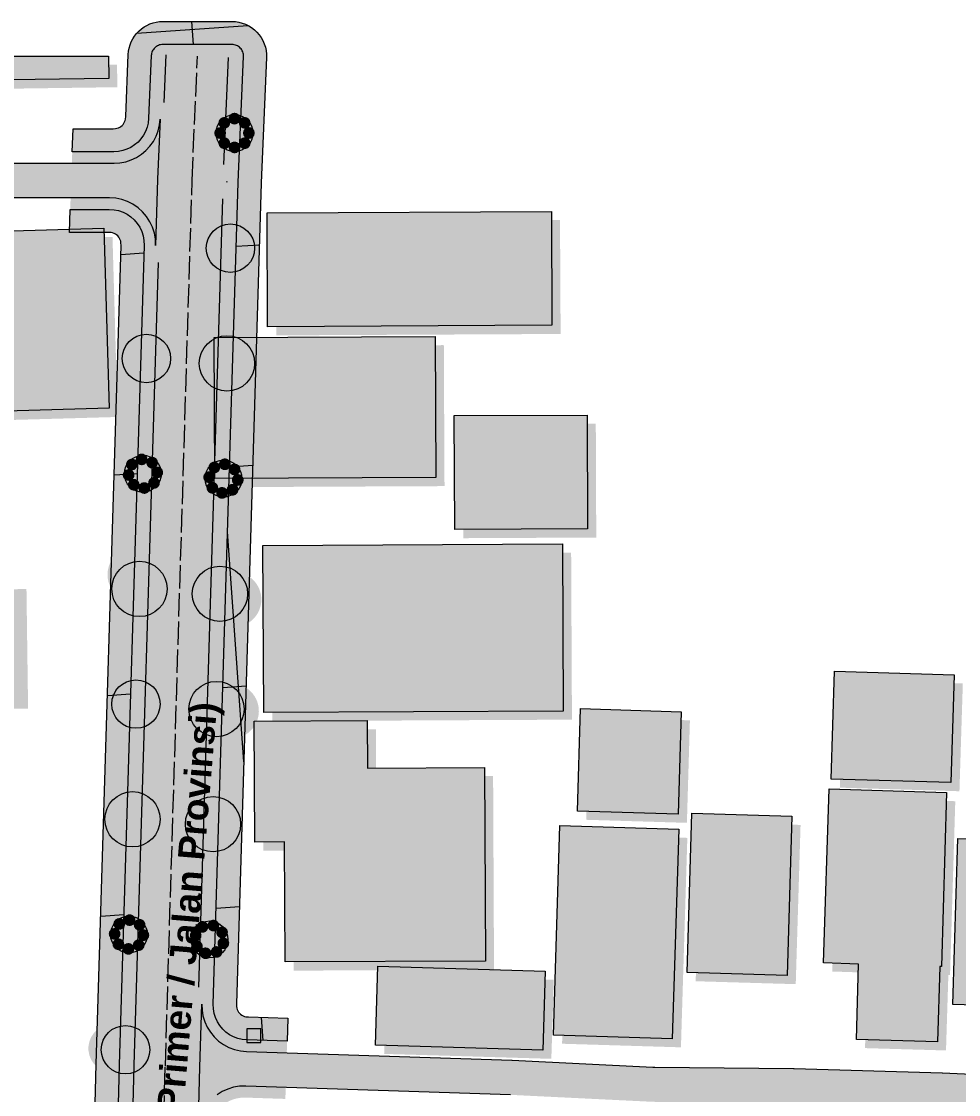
# Model space of a CAD drawing. Header units: metres. Extents: x 305909 to 307171, y 9156037 to 9156671.
# Drawn here: x 306877.7 to 306959, y 9156549.9 to 9156643 of the extents above; entities that cross this region are included whole.
import ezdxf
from ezdxf.enums import TextEntityAlignment as Align

# ---------------------------------------------------------------- set-up
doc = ezdxf.new("R2010")
doc.units = ezdxf.units.M
doc.linetypes.add('DASHED', pattern=[1.524, 1.27, -0.254])
for name, color, linetype, lineweight, true_color in [('B-BAYANGAN', 7, 'Continuous', 0, 0x76786c), ('J-BADAN_KOLEKTOR', 7, 'Continuous', 13, 0x6e6e6e), ('J-MARKA_TEPI', 7, 'Continuous', 13, 0xffffff), ('J-PERKERASAN_JALAN', 7, 'Continuous', 9, 0x989896), ('J-SUMBU_KOLEKTOR', 7, 'DASHED', 18, 0xffffff), ('K-BANGUNAN_LUAR_TAPAK', 7, 'Continuous', 9, 0xdedede), ('P-TROTOAR_AYANI', 7, 'Continuous', 9, 0xd6c8b2), ('T-LABEL_JALAN', 7, 'Continuous', 0, 0x282828), ('U-HIDRAN', 7, 'Continuous', 18, 0xdc1e1e), ('V-JALUR_HIJAU_AYANI', 7, 'Continuous', 0, 0x96cd78), ('V-POHON_PENEDUH', 7, 'Continuous', 13, 0x288232)]:
    doc.layers.add(name, color=color, linetype=linetype, lineweight=lineweight, true_color=true_color)
doc.layers.add('J-MARKA_JALAN', color=7, linetype='Continuous')
doc.styles.add('ARIALB', font='arialbd.ttf')

# ---------------------------------------------------------------- blocks, each defined once
blk = doc.blocks.new('POHON')
at = {"true_color": 0x347638}
h = blk.add_hatch(color=97, dxfattribs=at)
h.dxf.hatch_style = 1
edge = h.paths.add_edge_path()
edge.add_arc((0, 0), 1, 0, 360)
at = {"true_color": 0x3e843e}
h = blk.add_hatch(color=97, dxfattribs=at)
h.dxf.hatch_style = 1
edge = h.paths.add_edge_path()
edge.add_arc((-0.552, 0.552), 0.32, 0, 360)
h = blk.add_hatch(color=97, dxfattribs=at)
h.dxf.hatch_style = 1
edge = h.paths.add_edge_path()
edge.add_arc((0, 0.78), 0.32, 0, 360)
h = blk.add_hatch(color=97, dxfattribs=at)
h.dxf.hatch_style = 1
edge = h.paths.add_edge_path()
edge.add_arc((0.552, 0.552), 0.32, 0, 360)
at = {"true_color": 0x62a556}
h = blk.add_hatch(color=85, dxfattribs=at)
h.dxf.hatch_style = 1
edge = h.paths.add_edge_path()
edge.add_arc((-0.2, 0.22), 0.55, 0, 360)
at = {"true_color": 0x697060}
h = blk.add_hatch(color=251, dxfattribs=at)
h.dxf.hatch_style = 1
edge = h.paths.add_edge_path()
edge.add_arc((0.38, -0.38), 1, 0, 360)
at = {"true_color": 0x3e843e}
h = blk.add_hatch(color=97, dxfattribs=at)
h.dxf.hatch_style = 1
edge = h.paths.add_edge_path()
edge.add_arc((-0.78, 0), 0.32, 0, 360)
h = blk.add_hatch(color=97, dxfattribs=at)
h.dxf.hatch_style = 1
edge = h.paths.add_edge_path()
edge.add_arc((0.78, 0), 0.32, 0, 360)
h = blk.add_hatch(color=97, dxfattribs=at)
h.dxf.hatch_style = 1
edge = h.paths.add_edge_path()
edge.add_arc((-0.552, -0.552), 0.32, 0, 360)
h = blk.add_hatch(color=97, dxfattribs=at)
h.dxf.hatch_style = 1
edge = h.paths.add_edge_path()
edge.add_arc((0.552, -0.552), 0.32, 0, 360)
h = blk.add_hatch(color=97, dxfattribs=at)
h.dxf.hatch_style = 1
edge = h.paths.add_edge_path()
edge.add_arc((0, -0.78), 0.32, 0, 360)
at = {"color": 99, "lineweight": 9, "true_color": 0x235528}
blk.add_circle((0, 0), 1, dxfattribs=at)
blk = doc.blocks.new('HIDRAN')
h = blk.add_hatch(color=1)
h.dxf.hatch_style = 1
h.paths.add_polyline_path([(-0.6, -0.6), (0.6, -0.6), (0.6, 0.6), (-0.6, 0.6)])
at = {"color": 7}
blk.add_lwpolyline([(-0.6, -0.6), (0.6, -0.6), (0.6, 0.6), (-0.6, 0.6)], close=True, dxfattribs=at)

msp = doc.modelspace()

# ---------------------------------------------------------------- hatches: boundary and pattern name
at = {"layer": 'B-BAYANGAN', "true_color": 0x76786c}
h = msp.add_hatch(color=8, dxfattribs=at)
h.dxf.hatch_style = 1
h.paths.add_polyline_path([(306885.985, 9156637.296), (306862.482, 9156636.969), (306862.449, 9156639.25), (306885.957, 9156639.25), (306885.985, 9156637.296)])
h = msp.add_hatch(color=8, dxfattribs=at)
h.dxf.hatch_style = 1
h.paths.add_polyline_path([(306924.411, 9156625.773), (306924.462, 9156615.885), (306899.777, 9156615.763), (306899.726, 9156625.65), (306924.411, 9156625.773)])
h = msp.add_hatch(color=8, dxfattribs=at)
h.dxf.hatch_style = 1
h.paths.add_polyline_path([(306885.563, 9156624.31), (306886.012, 9156608.684), (306869.043, 9156608.206), (306868.593, 9156623.832), (306885.563, 9156624.31)])
h = msp.add_hatch(color=8, dxfattribs=at)
h.dxf.hatch_style = 1
h.paths.add_polyline_path([(306914.325, 9156614.915), (306914.385, 9156602.683), (306895.196, 9156602.594), (306895.135, 9156614.826), (306914.325, 9156614.915)])
h = msp.add_hatch(color=8, dxfattribs=at)
h.dxf.hatch_style = 1
h.paths.add_polyline_path([(306927.517, 9156608.1), (306927.557, 9156598.223), (306916.026, 9156598.166), (306915.975, 9156608.053), (306927.517, 9156608.1)])
h = msp.add_hatch(color=8, dxfattribs=at)
h.dxf.hatch_style = 1
h.paths.add_polyline_path([(306925.377, 9156596.921), (306925.447, 9156582.421), (306899.439, 9156582.293), (306899.369, 9156596.793), (306925.377, 9156596.921)])
h = msp.add_hatch(color=8, dxfattribs=at)
h.dxf.hatch_style = 1
h.paths.add_polyline_path([(306878.095, 9156593.754), (306878.236, 9156583.38), (306868.349, 9156583.24), (306868.197, 9156593.614), (306878.095, 9156593.754)])
h = msp.add_hatch(color=8, dxfattribs=at)
h.dxf.hatch_style = 1
h.paths.add_polyline_path([(306959.378, 9156585.567), (306959.085, 9156576.209), (306948.7, 9156576.521), (306948.993, 9156585.879), (306959.378, 9156585.567)])
h = msp.add_hatch(color=8, dxfattribs=at)
h.dxf.hatch_style = 1
h.paths.add_polyline_path([(306935.688, 9156582.363), (306935.426, 9156573.47), (306926.685, 9156573.733), (306926.947, 9156582.626), (306935.688, 9156582.363)])
h = msp.add_hatch(color=8, dxfattribs=at)
h.dxf.hatch_style = 1
h.paths.add_polyline_path([(306908.424, 9156581.589), (306908.452, 9156577.474), (306918.603, 9156577.527), (306918.683, 9156560.727), (306901.303, 9156560.645), (306901.25, 9156571.064), (306898.668, 9156571.053), (306898.614, 9156581.538), (306908.424, 9156581.589)])
h = msp.add_hatch(color=8, dxfattribs=at)
h.dxf.hatch_style = 1
h.paths.add_polyline_path([(306948.047, 9156560.569), (306948.516, 9156575.657), (306958.724, 9156575.345), (306958.267, 9156560.257), (306958.123, 9156560.267), (306957.918, 9156553.719), (306950.888, 9156553.923), (306951.082, 9156560.471), (306948.047, 9156560.569)])
h = msp.add_hatch(color=8, dxfattribs=at)
h.dxf.hatch_style = 1
h.paths.add_polyline_path([(306945.292, 9156573.288), (306944.873, 9156559.472), (306936.188, 9156559.725), (306936.606, 9156573.552), (306945.292, 9156573.288)])
h = msp.add_hatch(color=8, dxfattribs=at)
h.dxf.hatch_style = 1
h.paths.add_polyline_path([(306935.464, 9156572.165), (306934.909, 9156553.99), (306924.59, 9156554.303), (306925.145, 9156572.477), (306935.464, 9156572.165)])
h = msp.add_hatch(color=8, dxfattribs=at)
h.dxf.hatch_style = 1
h.paths.add_polyline_path([(306923.873, 9156559.852), (306923.658, 9156552.994), (306909.145, 9156553.421), (306909.349, 9156560.28), (306923.873, 9156559.852)])
at = {"layer": 'J-BADAN_KOLEKTOR', "true_color": 0x54565a}
h = msp.add_hatch(color=251, dxfattribs=at)
h.dxf.hatch_style = 1
h.paths.add_polyline_path([(306889.931, 9156640), (306895.936, 9156640), (306895.475, 9156629.11), (306895.474, 9156629.085), (306895.474, 9156629.061), (306893.315, 9156557.748), (306893.149, 9156552.271), (306893.014, 9156547.717), (306892.993, 9156546.713), (306891.335, 9156465.673), (306891.237, 9156460.847), (306891.218, 9156460.566), (306890.645, 9156455.57), (306884.99, 9156406.251), (306884.352, 9156400.688), (306883.008, 9156380.059), (306877.639, 9156297.634), (306877.621, 9156297.351), (306877.32, 9156262.081), (306877.209, 9156249.122), (306877.194, 9156247.327), (306877.054, 9156230.998), (306876.993, 9156223.828), (306876.993, 9156223.827), (306876.813, 9156202.951), (306876.76, 9156196.862), (306876.753, 9156196.674), (306876.43, 9156192.144), (306875.837, 9156183.84), (306875.836, 9156183.815), (306875.834, 9156183.79), (306874.011, 9156152.681), (306874.01, 9156152.675), (306874.01, 9156152.669), (306873.9, 9156150.695), (306873.792, 9156148.75), (306873.788, 9156148.669), (306873.786, 9156148.588), (306873.743, 9156145.719), (306873.719, 9156144.136), (306873.718, 9156144.098), (306873.716, 9156144.044), (306873.716, 9156144.024), (306873.714, 9156143.986), (306873.657, 9156142.889), (306873.495, 9156139.805), (306873.492, 9156139.752), (306873.491, 9156139.7), (306873.213, 9156129.068), (306873.057, 9156123.08), (306872.863, 9156115.623), (306872.83, 9156115.253), (306872.163, 9156110.834), (306864.194, 9156058.08), (306864.167, 9156057.904), (306864.156, 9156057.726), (306863.079, 9156040), (306857.068, 9156040), (306857.115, 9156040.772), (306857.836, 9156052.639), (306858.186, 9156058.401), (306858.215, 9156058.667), (306858.909, 9156063.262), (306864.38, 9156099.484), (306866.833, 9156115.72), (306866.87, 9156115.965), (306866.876, 9156116.213), (306866.922, 9156117.98), (306867.495, 9156139.935), (306867.495, 9156139.962), (306867.497, 9156140.001), (306867.498, 9156140.014), (306867.499, 9156140.041), (306867.717, 9156144.189), (306867.72, 9156144.264), (306867.722, 9156144.338), (306867.781, 9156148.295), (306867.789, 9156148.8), (306867.79, 9156148.84), (306867.793, 9156148.916), (306867.793, 9156148.921), (306867.795, 9156148.961), (306867.862, 9156150.175), (306868.019, 9156153.006), (306869.543, 9156179.003), (306869.847, 9156184.185), (306869.849, 9156184.223), (306870.257, 9156189.937), (306870.599, 9156194.727), (306870.753, 9156196.882), (306870.761, 9156197.007), (306870.763, 9156197.132), (306870.863, 9156208.724), (306870.993, 9156223.879), (306870.993, 9156223.879), (306871.049, 9156230.433), (306871.196, 9156247.647), (306871.329, 9156263.171), (306871.446, 9156276.873), (306871.551, 9156289.206), (306871.622, 9156297.487), (306871.628, 9156297.656), (306871.981, 9156303.077), (306872.914, 9156317.396), (306878.368, 9156401.127), (306878.372, 9156401.176), (306878.38, 9156401.273), (306878.385, 9156401.322), (306880.543, 9156420.136), (306884.601, 9156455.528), (306885.241, 9156461.11), (306885.363, 9156467.081), (306887.015, 9156547.847), (306887.016, 9156547.874), (306887.152, 9156552.449), (306887.152, 9156552.45), (306889.305, 9156623.574), (306889.305, 9156623.574), (306889.478, 9156629.285), (306889.479, 9156629.321), (306889.699, 9156634.526), (306889.931, 9156640)])
at = {"layer": 'J-MARKA_JALAN', "true_color": 0xffffff}
h = msp.add_hatch(color=7, dxfattribs=at)
h.dxf.hatch_style = 1
h.paths.add_polyline_path([(306890.244, 9156607.2), (306889.494, 9156605.6), (306889.964, 9156605.6), (306889.964, 9156602.8), (306890.524, 9156602.8), (306890.524, 9156605.6), (306890.994, 9156605.6)])
h = msp.add_hatch(color=7, dxfattribs=at)
h.dxf.hatch_style = 1
h.paths.add_polyline_path([(306892.185, 9156567.8), (306892.935, 9156569.4), (306892.465, 9156569.4), (306892.465, 9156572.2), (306891.905, 9156572.2), (306891.905, 9156569.4), (306891.435, 9156569.4)])
at = {"layer": 'J-PERKERASAN_JALAN', "true_color": 0xa8a8a6}
h = msp.add_hatch(color=253, dxfattribs=at)
h.dxf.hatch_style = 1
h.paths.add_polyline_path([(306746.832, 9156629.316), (306748.881, 9156629.401), (306748.962, 9156629.403), (306749.003, 9156629.403), (306749.085, 9156629.401), (306749.492, 9156629.385), (306749.59, 9156629.379), (306749.759, 9156629.355), (306749.902, 9156629.321), (306750.064, 9156629.264), (306750.153, 9156629.225), (306750.704, 9156628.972), (306750.796, 9156628.926), (306750.95, 9156628.835), (306751.073, 9156628.743), (306751.187, 9156628.639), (306751.306, 9156628.505), (306751.368, 9156628.424), (306751.784, 9156627.847), (306751.844, 9156627.759), (306751.935, 9156627.599), (306752.009, 9156627.43), (306752.044, 9156627.331), (306752.253, 9156626.675), (306752.291, 9156626.539), (306752.307, 9156626.471), (306752.335, 9156626.334), (306755.824, 9156605.67), (306755.945, 9156605.158), (306756.133, 9156604.667), (306756.383, 9156604.204), (306756.692, 9156603.779), (306757.054, 9156603.397), (306757.463, 9156603.067), (306757.911, 9156602.793), (306758.392, 9156602.58), (306758.896, 9156602.432), (306759.416, 9156602.351), (306759.942, 9156602.339), (306760.464, 9156602.396), (306779.985, 9156605.846), (306780.043, 9156605.855), (306780.071, 9156605.859), (306780.129, 9156605.867), (306782.768, 9156606.176), (306783.282, 9156606.27), (306783.779, 9156606.431), (306784.251, 9156606.655), (306784.69, 9156606.939), (306785.088, 9156607.277), (306785.438, 9156607.665), (306785.735, 9156608.095), (306785.974, 9156608.56), (306786.149, 9156609.052), (306786.26, 9156609.562), (306786.302, 9156610.083), (306786.277, 9156610.605), (306782.903, 9156640), (306785.923, 9156640), (306789.255, 9156610.968), (306789.348, 9156610.452), (306789.509, 9156609.954), (306789.732, 9156609.48), (306790.016, 9156609.04), (306790.355, 9156608.641), (306790.743, 9156608.29), (306791.174, 9156607.992), (306791.64, 9156607.753), (306792.134, 9156607.577), (306792.646, 9156607.467), (306793.168, 9156607.424), (306793.691, 9156607.451), (306795.895, 9156607.707), (306795.912, 9156607.709), (306795.96, 9156607.714), (306825.905, 9156610.466), (306826.415, 9156610.546), (306826.911, 9156610.691), (306827.383, 9156610.899), (306827.825, 9156611.166), (306828.229, 9156611.488), (306828.588, 9156611.86), (306828.896, 9156612.274), (306829.148, 9156612.724), (306829.34, 9156613.204), (306829.469, 9156613.704), (306829.532, 9156614.216), (306830.39, 9156628.953), (306830.397, 9156629.154), (306830.482, 9156640), (306833.482, 9156640), (306833.441, 9156634.734), (306833.471, 9156634.209), (306833.57, 9156633.693), (306833.736, 9156633.194), (306833.966, 9156632.721), (306834.256, 9156632.283), (306834.601, 9156631.886), (306834.995, 9156631.538), (306835.431, 9156631.244), (306835.902, 9156631.01), (306836.4, 9156630.841), (306836.915, 9156630.737), (306837.44, 9156630.703), (306885.702, 9156630.695), (306886.21, 9156630.728), (306886.71, 9156630.824), (306887.194, 9156630.984), (306887.653, 9156631.203), (306888.081, 9156631.479), (306888.471, 9156631.808), (306888.815, 9156632.183), (306889.109, 9156632.598), (306889.348, 9156633.048), (306889.528, 9156633.524), (306889.645, 9156634.02), (306889.699, 9156634.526), (306889.479, 9156629.321), (306889.478, 9156629.285), (306889.305, 9156623.574), (306889.285, 9156624.107), (306889.195, 9156624.633), (306889.036, 9156625.142), (306888.81, 9156625.625), (306888.523, 9156626.074), (306888.178, 9156626.48), (306887.782, 9156626.838), (306887.342, 9156627.139), (306886.866, 9156627.379), (306886.362, 9156627.554), (306885.839, 9156627.66), (306885.307, 9156627.695), (306837.414, 9156627.703), (306837.266, 9156627.7), (306836.949, 9156627.688), (306836.415, 9156627.633), (306835.894, 9156627.506), (306835.394, 9156627.311), (306834.925, 9156627.051), (306834.495, 9156626.731), (306834.112, 9156626.356), (306833.783, 9156625.933), (306833.512, 9156625.469), (306833.307, 9156624.974), (306833.169, 9156624.456), (306833.102, 9156623.924), (306832.364, 9156611.244), (306832.356, 9156611.144), (306832.328, 9156610.971), (306832.29, 9156610.826), (306832.237, 9156610.685), (306832.17, 9156610.55), (306832.09, 9156610.423), (306831.982, 9156610.284), (306831.915, 9156610.21), (306830.541, 9156608.769), (306830.477, 9156608.705), (306830.358, 9156608.601), (306830.249, 9156608.521), (306830.132, 9156608.452), (306829.99, 9156608.383), (306829.906, 9156608.35), (306828.249, 9156607.733), (306828.165, 9156607.704), (306828.016, 9156607.663), (306827.864, 9156607.635), (306827.777, 9156607.625), (306796.284, 9156604.731), (306796.188, 9156604.721), (306788.568, 9156603.835), (306780.608, 9156602.902), (306780.378, 9156602.869), (306757.65, 9156598.853), (306757.549, 9156598.837), (306757.498, 9156598.831), (306757.396, 9156598.821), (306755.346, 9156598.673), (306746.832, 9156598.084), (306746.832, 9156601.091), (306749.074, 9156601.246), (306749.583, 9156601.315), (306750.078, 9156601.447), (306750.553, 9156601.642), (306750.999, 9156601.897), (306751.408, 9156602.206), (306751.775, 9156602.565), (306752.092, 9156602.968), (306752.356, 9156603.409), (306752.561, 9156603.879), (306752.703, 9156604.372), (306752.782, 9156604.879), (306752.795, 9156605.392), (306752.742, 9156605.903), (306750.113, 9156621.477), (306749.994, 9156621.979), (306749.813, 9156622.461), (306749.571, 9156622.915), (306749.272, 9156623.335), (306748.922, 9156623.713), (306748.526, 9156624.043), (306748.091, 9156624.319), (306747.624, 9156624.537), (306747.133, 9156624.693), (306746.832, 9156624.748), (306746.832, 9156629.316)])
h = msp.add_hatch(color=253, dxfattribs=at)
h.dxf.hatch_style = 1
h.paths.add_polyline_path([(306944.74, 9156552.157), (306957.593, 9156551.778), (306957.617, 9156551.777), (306986.086, 9156550.49), (306986.165, 9156550.485), (306986.321, 9156550.465), (306986.399, 9156550.451), (306988.307, 9156550.057), (306988.411, 9156550.033), (306988.462, 9156550.02), (306988.564, 9156549.99), (306990.316, 9156549.43), (306990.4, 9156549.401), (306990.442, 9156549.385), (306990.525, 9156549.353), (307003.108, 9156544.052), (307003.634, 9156543.873), (307004.568, 9156543.625), (307005.186, 9156543.512), (307006.615, 9156543.365), (307029.483, 9156540.948), (307029.997, 9156540.927), (307030.51, 9156540.972), (307031.013, 9156541.083), (307031.497, 9156541.257), (307031.955, 9156541.492), (307032.379, 9156541.784), (307032.762, 9156542.128), (307033.098, 9156542.518), (307033.38, 9156542.948), (307033.606, 9156543.411), (307033.769, 9156543.899), (307033.869, 9156544.404), (307033.903, 9156544.918), (307033.934, 9156560.752), (307033.942, 9156560.875), (307034.065, 9156560.883), (307036.803, 9156560.878), (307036.926, 9156560.869), (307036.934, 9156560.746), (307036.902, 9156543.971), (307036.932, 9156543.47), (307037.025, 9156542.977), (307037.179, 9156542.499), (307037.392, 9156542.045), (307037.66, 9156541.62), (307037.979, 9156541.233), (307038.344, 9156540.888), (307038.749, 9156540.592), (307039.188, 9156540.349), (307039.655, 9156540.163), (307040.14, 9156540.037), (307040.638, 9156539.972), (307043.511, 9156539.783), (307043.584, 9156539.777), (307043.62, 9156539.773), (307043.693, 9156539.764), (307046.37, 9156539.39), (307046.485, 9156539.371), (307046.543, 9156539.359), (307046.657, 9156539.333), (307049.25, 9156538.655), (307049.362, 9156538.622), (307049.418, 9156538.604), (307049.528, 9156538.564), (307061.917, 9156533.716), (307062.378, 9156533.567), (307067.205, 9156532.325), (307067.722, 9156532.227), (307076.35, 9156531.184), (307076.8, 9156531.155), (307097.857, 9156530.995), (307098.522, 9156531.046), (307105.383, 9156532.148), (307105.867, 9156532.257), (307106.333, 9156532.424), (307106.775, 9156532.649), (307109.222, 9156534.087), (307109.588, 9156534.33), (307116.296, 9156539.338), (307116.368, 9156539.389), (307116.52, 9156539.483), (307116.599, 9156539.525), (307119.558, 9156541.001), (307119.64, 9156541.039), (307119.786, 9156541.097), (307119.915, 9156541.134), (307120.07, 9156541.164), (307120.159, 9156541.176), (307125.955, 9156541.775), (307126.076, 9156541.784), (307126.319, 9156541.779), (307126.44, 9156541.766), (307130.73, 9156541.158), (307131.258, 9156541.118), (307131.787, 9156541.149), (307132.308, 9156541.25), (307132.81, 9156541.418), (307133.286, 9156541.651), (307133.727, 9156541.945), (307134.125, 9156542.295), (307134.473, 9156542.695), (307134.766, 9156543.137), (307134.997, 9156543.614), (307135.163, 9156544.117), (307135.262, 9156544.638), (307135.291, 9156545.167), (307134.873, 9156579.589), (307134.87, 9156579.698), (307132.836, 9156631.279), (307132.84, 9156631.402), (307132.962, 9156631.415), (307135.698, 9156631.523), (307135.821, 9156631.519), (307135.834, 9156631.397), (307137.87, 9156579.755), (307137.871, 9156579.728), (307137.871, 9156579.714), (307137.872, 9156579.687), (307138.312, 9156543.45), (307138.35, 9156542.941), (307138.454, 9156542.441), (307138.62, 9156541.958), (307138.847, 9156541.5), (307139.13, 9156541.075), (307139.465, 9156540.689), (307139.846, 9156540.349), (307140, 9156540.244), (307140, 9156536.773), (307136.673, 9156537.285), (307136.625, 9156537.292), (307126.626, 9156538.709), (307126.14, 9156538.748), (307125.653, 9156538.728), (307121.417, 9156538.29), (307120.944, 9156538.212), (307120.484, 9156538.078), (307120.043, 9156537.89), (307118.339, 9156537.04), (307117.732, 9156536.666), (307111.184, 9156531.778), (307111.094, 9156531.714), (307111.049, 9156531.684), (307110.955, 9156531.626), (307107.443, 9156529.561), (307107.362, 9156529.516), (307107.215, 9156529.447), (307107.084, 9156529.4), (307106.926, 9156529.359), (307106.835, 9156529.342), (307098.585, 9156528.018), (307098.502, 9156528.006), (307098.336, 9156527.993), (307098.253, 9156527.992), (307076.523, 9156528.158), (307076.411, 9156528.162), (307076.355, 9156528.165), (307076.242, 9156528.175), (307067.068, 9156529.284), (307066.938, 9156529.305), (307066.873, 9156529.317), (307066.745, 9156529.345), (307061.366, 9156530.729), (307061.25, 9156530.763), (307061.192, 9156530.782), (307061.078, 9156530.822), (307048.681, 9156535.674), (307048.235, 9156535.819), (307046.153, 9156536.364), (307045.694, 9156536.456), (307043.44, 9156536.77), (307043.15, 9156536.8), (307035.312, 9156537.317), (307035.273, 9156537.32), (307035.253, 9156537.322), (307035.214, 9156537.325), (307006.318, 9156540.38), (307006.306, 9156540.381), (307004.488, 9156540.567), (307004.41, 9156540.577), (307004.255, 9156540.605), (307004.179, 9156540.624), (307002.561, 9156541.054), (307002.428, 9156541.094), (307002.362, 9156541.116), (307002.232, 9156541.166), (306989.546, 9156546.51), (306989.211, 9156546.634), (306987.878, 9156547.06), (306987.468, 9156547.167), (306986.181, 9156547.432), (306985.554, 9156547.511), (306957.536, 9156548.778), (306957.473, 9156548.781), (306944.694, 9156549.157), (306944.611, 9156549.158), (306932.516, 9156549.263), (306932.476, 9156549.264), (306932.456, 9156549.264), (306932.416, 9156549.266), (306920.162, 9156549.865), (306920.099, 9156549.868), (306897.125, 9156550.629), (306896.598, 9156550.612), (306896.077, 9156550.525), (306895.573, 9156550.371), (306895.093, 9156550.152), (306894.647, 9156549.871), (306894.241, 9156549.535), (306893.883, 9156549.147), (306893.579, 9156548.716), (306893.334, 9156548.249), (306893.153, 9156547.754), (306893.039, 9156547.239), (306892.993, 9156546.713), (306893.014, 9156547.717), (306893.149, 9156552.271), (306893.315, 9156557.748), (306893.333, 9156557.226), (306893.419, 9156556.711), (306893.572, 9156556.211), (306893.788, 9156555.736), (306894.065, 9156555.293), (306894.397, 9156554.889), (306894.778, 9156554.533), (306895.203, 9156554.229), (306895.664, 9156553.983), (306896.152, 9156553.799), (306896.661, 9156553.68), (306897.181, 9156553.629), (306920.23, 9156552.865), (306920.254, 9156552.864), (306932.472, 9156552.267), (306932.633, 9156552.262), (306944.683, 9156552.158), (306944.698, 9156552.158), (306944.74, 9156552.157)])
at = {"layer": 'K-BANGUNAN_LUAR_TAPAK', "true_color": 0xececea}
h = msp.add_hatch(color=7, dxfattribs=at)
h.dxf.hatch_style = 1
h.paths.add_polyline_path([(306885.235, 9156638.046), (306861.732, 9156637.719), (306861.699, 9156640), (306885.207, 9156640), (306885.235, 9156638.046)])
h = msp.add_hatch(color=7, dxfattribs=at)
h.dxf.hatch_style = 1
h.paths.add_polyline_path([(306923.661, 9156626.523), (306923.712, 9156616.635), (306899.027, 9156616.513), (306898.976, 9156626.4), (306923.661, 9156626.523)])
h = msp.add_hatch(color=7, dxfattribs=at)
h.dxf.hatch_style = 1
h.paths.add_polyline_path([(306884.813, 9156625.06), (306885.262, 9156609.434), (306868.293, 9156608.956), (306867.843, 9156624.582), (306884.813, 9156625.06)])
h = msp.add_hatch(color=7, dxfattribs=at)
h.dxf.hatch_style = 1
h.paths.add_polyline_path([(306913.575, 9156615.665), (306913.635, 9156603.433), (306894.446, 9156603.344), (306894.385, 9156615.576), (306913.575, 9156615.665)])
h = msp.add_hatch(color=7, dxfattribs=at)
h.dxf.hatch_style = 1
h.paths.add_polyline_path([(306926.767, 9156608.85), (306926.807, 9156598.973), (306915.276, 9156598.916), (306915.225, 9156608.803), (306926.767, 9156608.85)])
h = msp.add_hatch(color=7, dxfattribs=at)
h.dxf.hatch_style = 1
h.paths.add_polyline_path([(306924.627, 9156597.671), (306924.697, 9156583.171), (306898.689, 9156583.043), (306898.619, 9156597.543), (306924.627, 9156597.671)])
h = msp.add_hatch(color=7, dxfattribs=at)
h.dxf.hatch_style = 1
h.paths.add_polyline_path([(306958.628, 9156586.317), (306958.335, 9156576.959), (306947.95, 9156577.271), (306948.243, 9156586.629), (306958.628, 9156586.317)])
h = msp.add_hatch(color=7, dxfattribs=at)
h.dxf.hatch_style = 1
h.paths.add_polyline_path([(306934.938, 9156583.113), (306934.676, 9156574.22), (306925.935, 9156574.483), (306926.197, 9156583.376), (306934.938, 9156583.113)])
h = msp.add_hatch(color=7, dxfattribs=at)
h.dxf.hatch_style = 1
h.paths.add_polyline_path([(306907.674, 9156582.339), (306907.702, 9156578.224), (306917.853, 9156578.277), (306917.933, 9156561.477), (306900.553, 9156561.395), (306900.5, 9156571.814), (306897.918, 9156571.803), (306897.864, 9156582.288), (306907.674, 9156582.339)])
h = msp.add_hatch(color=7, dxfattribs=at)
h.dxf.hatch_style = 1
h.paths.add_polyline_path([(306947.297, 9156561.319), (306947.766, 9156576.407), (306957.974, 9156576.095), (306957.517, 9156561.007), (306957.373, 9156561.017), (306957.168, 9156554.469), (306950.138, 9156554.673), (306950.332, 9156561.221), (306947.297, 9156561.319)])
h = msp.add_hatch(color=7, dxfattribs=at)
h.dxf.hatch_style = 1
h.paths.add_polyline_path([(306944.542, 9156574.038), (306944.123, 9156560.222), (306935.438, 9156560.475), (306935.856, 9156574.302), (306944.542, 9156574.038)])
h = msp.add_hatch(color=7, dxfattribs=at)
h.dxf.hatch_style = 1
h.paths.add_polyline_path([(306934.714, 9156572.915), (306934.159, 9156554.74), (306923.84, 9156555.053), (306924.395, 9156573.227), (306934.714, 9156572.915)])
h = msp.add_hatch(color=7, dxfattribs=at)
h.dxf.hatch_style = 1
h.paths.add_polyline_path([(306967.735, 9156571.854), (306967.297, 9156557.441), (306958.512, 9156557.704), (306958.95, 9156572.117), (306967.735, 9156571.854)])
h = msp.add_hatch(color=7, dxfattribs=at)
h.dxf.hatch_style = 1
h.paths.add_polyline_path([(306923.123, 9156560.602), (306922.908, 9156553.744), (306908.395, 9156554.171), (306908.599, 9156561.03), (306923.123, 9156560.602)])
at = {"layer": 'P-TROTOAR_AYANI', "true_color": 0xd8d0c2}
h = msp.add_hatch(color=254, dxfattribs=at)
h.dxf.hatch_style = 1
h.paths.add_polyline_path([(306885.829, 9156633.709), (306885.953, 9156633.733), (306886.073, 9156633.773), (306886.188, 9156633.828), (306886.294, 9156633.896), (306886.391, 9156633.978), (306886.476, 9156634.071), (306886.549, 9156634.174), (306886.609, 9156634.286), (306886.653, 9156634.404), (306886.682, 9156634.527), (306886.706, 9156634.749), (306886.934, 9156640.127), (306886.959, 9156640.412), (306887.012, 9156640.694), (306887.092, 9156640.969), (306887.197, 9156641.235), (306887.327, 9156641.491), (306887.481, 9156641.732), (306887.658, 9156641.958), (306887.855, 9156642.166), (306888.071, 9156642.354), (306888.304, 9156642.521), (306888.552, 9156642.664), (306888.812, 9156642.784), (306889.083, 9156642.878), (306889.361, 9156642.945), (306889.645, 9156642.986), (306889.931, 9156643), (306895.936, 9156643), (306896.238, 9156642.985), (306896.537, 9156642.939), (306896.83, 9156642.864), (306897.114, 9156642.759), (306897.385, 9156642.627), (306897.642, 9156642.468), (306897.882, 9156642.283), (306898.102, 9156642.076), (306898.3, 9156641.847), (306898.474, 9156641.6), (306898.622, 9156641.337), (306898.743, 9156641.06), (306898.835, 9156640.772), (306898.898, 9156640.476), (306898.931, 9156640.175), (306898.934, 9156639.873), (306898.473, 9156628.992), (306898.472, 9156628.962), (306896.317, 9156557.755), (306896.325, 9156557.527), (306896.346, 9156557.399), (306896.384, 9156557.275), (306896.438, 9156557.157), (306896.506, 9156557.047), (306896.589, 9156556.947), (306896.683, 9156556.858), (306896.789, 9156556.783), (306896.903, 9156556.722), (306897.025, 9156556.676), (306897.151, 9156556.646), (306897.378, 9156556.624), (306900.781, 9156556.511), (306900.721, 9156554.512), (306897.247, 9156554.627), (306896.824, 9156554.669), (306896.443, 9156554.758), (306896.077, 9156554.896), (306895.732, 9156555.08), (306895.413, 9156555.308), (306895.127, 9156555.575), (306894.879, 9156555.877), (306894.671, 9156556.21), (306894.509, 9156556.566), (306894.395, 9156556.94), (306894.33, 9156557.326), (306894.316, 9156557.75), (306896.473, 9156629.028), (306896.475, 9156629.07), (306896.935, 9156639.958), (306896.935, 9156640.058), (306896.924, 9156640.159), (306896.903, 9156640.257), (306896.872, 9156640.353), (306896.832, 9156640.446), (306896.782, 9156640.533), (306896.724, 9156640.616), (306896.658, 9156640.692), (306896.585, 9156640.761), (306896.505, 9156640.823), (306896.419, 9156640.876), (306896.329, 9156640.92), (306896.234, 9156640.955), (306896.137, 9156640.98), (306896.037, 9156640.995), (306895.936, 9156641), (306889.931, 9156641), (306889.836, 9156640.995), (306889.741, 9156640.982), (306889.648, 9156640.959), (306889.558, 9156640.928), (306889.471, 9156640.888), (306889.389, 9156640.84), (306889.311, 9156640.785), (306889.239, 9156640.722), (306889.173, 9156640.653), (306889.114, 9156640.577), (306889.063, 9156640.497), (306889.02, 9156640.412), (306888.985, 9156640.323), (306888.958, 9156640.231), (306888.94, 9156640.137), (306888.932, 9156640.042), (306888.702, 9156634.6), (306888.658, 9156634.189), (306888.569, 9156633.818), (306888.435, 9156633.461), (306888.256, 9156633.124), (306888.035, 9156632.812), (306887.777, 9156632.531), (306887.485, 9156632.285), (306887.165, 9156632.078), (306886.82, 9156631.913), (306886.458, 9156631.794), (306886.083, 9156631.722), (306885.671, 9156631.695), (306882.073, 9156631.696), (306882.157, 9156633.696), (306885.607, 9156633.695), (306885.829, 9156633.709)])
at = {"layer": 'P-TROTOAR_AYANI', "true_color": 0xc4bcae}
h = msp.add_hatch(dxfattribs=at)
h.set_pattern_fill('NET', color=9, scale=6, angle=4)
h.paths.add_polyline_path([(306885.829, 9156633.709), (306885.953, 9156633.733), (306886.073, 9156633.773), (306886.188, 9156633.828), (306886.294, 9156633.896), (306886.391, 9156633.978), (306886.476, 9156634.071), (306886.549, 9156634.174), (306886.609, 9156634.286), (306886.653, 9156634.404), (306886.682, 9156634.527), (306886.706, 9156634.749), (306886.934, 9156640.127), (306886.959, 9156640.412), (306887.012, 9156640.694), (306887.092, 9156640.969), (306887.197, 9156641.235), (306887.327, 9156641.491), (306887.481, 9156641.732), (306887.658, 9156641.958), (306887.855, 9156642.166), (306888.071, 9156642.354), (306888.304, 9156642.521), (306888.552, 9156642.664), (306888.812, 9156642.784), (306889.083, 9156642.878), (306889.361, 9156642.945), (306889.645, 9156642.986), (306889.931, 9156643), (306895.936, 9156643), (306896.238, 9156642.985), (306896.537, 9156642.939), (306896.83, 9156642.864), (306897.114, 9156642.759), (306897.385, 9156642.627), (306897.642, 9156642.468), (306897.882, 9156642.283), (306898.102, 9156642.076), (306898.3, 9156641.847), (306898.474, 9156641.6), (306898.622, 9156641.337), (306898.743, 9156641.06), (306898.835, 9156640.772), (306898.898, 9156640.476), (306898.931, 9156640.175), (306898.934, 9156639.873), (306898.473, 9156628.992), (306898.472, 9156628.962), (306896.317, 9156557.755), (306896.325, 9156557.527), (306896.346, 9156557.399), (306896.384, 9156557.275), (306896.438, 9156557.157), (306896.506, 9156557.047), (306896.589, 9156556.947), (306896.683, 9156556.858), (306896.789, 9156556.783), (306896.903, 9156556.722), (306897.025, 9156556.676), (306897.151, 9156556.646), (306897.378, 9156556.624), (306900.781, 9156556.511), (306900.721, 9156554.512), (306897.247, 9156554.627), (306896.824, 9156554.669), (306896.443, 9156554.758), (306896.077, 9156554.896), (306895.732, 9156555.08), (306895.413, 9156555.308), (306895.127, 9156555.575), (306894.879, 9156555.877), (306894.671, 9156556.21), (306894.509, 9156556.566), (306894.395, 9156556.94), (306894.33, 9156557.326), (306894.316, 9156557.75), (306896.473, 9156629.028), (306896.475, 9156629.07), (306896.935, 9156639.958), (306896.935, 9156640.058), (306896.924, 9156640.159), (306896.903, 9156640.257), (306896.872, 9156640.353), (306896.832, 9156640.446), (306896.782, 9156640.533), (306896.724, 9156640.616), (306896.658, 9156640.692), (306896.585, 9156640.761), (306896.505, 9156640.823), (306896.419, 9156640.876), (306896.329, 9156640.92), (306896.234, 9156640.955), (306896.137, 9156640.98), (306896.037, 9156640.995), (306895.936, 9156641), (306889.931, 9156641), (306889.836, 9156640.995), (306889.741, 9156640.982), (306889.648, 9156640.959), (306889.558, 9156640.928), (306889.471, 9156640.888), (306889.389, 9156640.84), (306889.311, 9156640.785), (306889.239, 9156640.722), (306889.173, 9156640.653), (306889.114, 9156640.577), (306889.063, 9156640.497), (306889.02, 9156640.412), (306888.985, 9156640.323), (306888.958, 9156640.231), (306888.94, 9156640.137), (306888.932, 9156640.042), (306888.702, 9156634.6), (306888.658, 9156634.189), (306888.569, 9156633.818), (306888.435, 9156633.461), (306888.256, 9156633.124), (306888.035, 9156632.812), (306887.777, 9156632.531), (306887.485, 9156632.285), (306887.165, 9156632.078), (306886.82, 9156631.913), (306886.458, 9156631.794), (306886.083, 9156631.722), (306885.671, 9156631.695), (306882.073, 9156631.696), (306882.157, 9156633.696), (306885.607, 9156633.695), (306885.829, 9156633.709)])
at = {"layer": 'P-TROTOAR_AYANI', "true_color": 0xd8d0c2}
h = msp.add_hatch(color=254, dxfattribs=at)
h.dxf.hatch_style = 1
h.paths.add_polyline_path([(306885.706, 9156626.666), (306886.097, 9156626.587), (306886.475, 9156626.456), (306886.832, 9156626.276), (306887.162, 9156626.05), (306887.458, 9156625.783), (306887.717, 9156625.478), (306887.933, 9156625.141), (306888.102, 9156624.779), (306888.221, 9156624.398), (306888.288, 9156624.004), (306888.304, 9156623.571), (306886.152, 9156552.479), (306886.016, 9156547.904), (306886.016, 9156547.899), (306886.015, 9156547.871), (306886.015, 9156547.867), (306884.364, 9156467.133), (306884.33, 9156466.724), (306884.251, 9156466.354), (306884.126, 9156465.997), (306883.957, 9156465.658), (306883.747, 9156465.344), (306883.499, 9156465.058), (306883.217, 9156464.806), (306882.905, 9156464.591), (306882.569, 9156464.418), (306882.213, 9156464.288), (306881.844, 9156464.204), (306881.468, 9156464.167), (306881.058, 9156464.178), (306877.808, 9156464.477), (306877.849, 9156466.481), (306881.178, 9156466.176), (306881.398, 9156466.169), (306881.523, 9156466.182), (306881.646, 9156466.21), (306881.763, 9156466.253), (306881.875, 9156466.31), (306881.978, 9156466.381), (306882.072, 9156466.465), (306882.154, 9156466.56), (306882.224, 9156466.664), (306882.28, 9156466.776), (306882.321, 9156466.895), (306882.347, 9156467.017), (306882.366, 9156467.237), (306884.016, 9156547.908), (306884.016, 9156547.919), (306884.017, 9156547.947), (306884.017, 9156547.964), (306884.153, 9156552.538), (306886.303, 9156623.565), (306886.295, 9156623.798), (306886.272, 9156623.928), (306886.233, 9156624.055), (306886.177, 9156624.175), (306886.105, 9156624.286), (306886.02, 9156624.387), (306885.921, 9156624.476), (306885.812, 9156624.551), (306885.694, 9156624.61), (306885.569, 9156624.654), (306885.439, 9156624.68), (306885.207, 9156624.695), (306881.835, 9156624.696), (306881.896, 9156626.696), (306885.274, 9156626.695), (306885.706, 9156626.666)])
at = {"layer": 'P-TROTOAR_AYANI', "true_color": 0xc4bcae}
h = msp.add_hatch(dxfattribs=at)
h.set_pattern_fill('NET', color=9, scale=6, angle=4)
h.paths.add_polyline_path([(306885.706, 9156626.666), (306886.097, 9156626.587), (306886.475, 9156626.456), (306886.832, 9156626.276), (306887.162, 9156626.05), (306887.458, 9156625.783), (306887.717, 9156625.478), (306887.933, 9156625.141), (306888.102, 9156624.779), (306888.221, 9156624.398), (306888.288, 9156624.004), (306888.304, 9156623.571), (306886.152, 9156552.479), (306886.016, 9156547.904), (306886.016, 9156547.899), (306886.015, 9156547.871), (306886.015, 9156547.867), (306884.364, 9156467.133), (306884.33, 9156466.724), (306884.251, 9156466.354), (306884.126, 9156465.997), (306883.957, 9156465.658), (306883.747, 9156465.344), (306883.499, 9156465.058), (306883.217, 9156464.806), (306882.905, 9156464.591), (306882.569, 9156464.418), (306882.213, 9156464.288), (306881.844, 9156464.204), (306881.468, 9156464.167), (306881.058, 9156464.178), (306877.808, 9156464.477), (306877.849, 9156466.481), (306881.178, 9156466.176), (306881.398, 9156466.169), (306881.523, 9156466.182), (306881.646, 9156466.21), (306881.763, 9156466.253), (306881.875, 9156466.31), (306881.978, 9156466.381), (306882.072, 9156466.465), (306882.154, 9156466.56), (306882.224, 9156466.664), (306882.28, 9156466.776), (306882.321, 9156466.895), (306882.347, 9156467.017), (306882.366, 9156467.237), (306884.016, 9156547.908), (306884.016, 9156547.919), (306884.017, 9156547.947), (306884.017, 9156547.964), (306884.153, 9156552.538), (306886.303, 9156623.565), (306886.295, 9156623.798), (306886.272, 9156623.928), (306886.233, 9156624.055), (306886.177, 9156624.175), (306886.105, 9156624.286), (306886.02, 9156624.387), (306885.921, 9156624.476), (306885.812, 9156624.551), (306885.694, 9156624.61), (306885.569, 9156624.654), (306885.439, 9156624.68), (306885.207, 9156624.695), (306881.835, 9156624.696), (306881.896, 9156626.696), (306885.274, 9156626.695), (306885.706, 9156626.666)])
at = {"layer": 'V-JALUR_HIJAU_AYANI', "true_color": 0x8abe64}
h = msp.add_hatch(color=83, dxfattribs=at)
h.dxf.hatch_style = 1
h.paths.add_polyline_path([(306886.083, 9156631.722), (306886.458, 9156631.794), (306886.82, 9156631.913), (306887.165, 9156632.078), (306887.485, 9156632.285), (306887.777, 9156632.531), (306888.035, 9156632.812), (306888.256, 9156633.124), (306888.435, 9156633.461), (306888.569, 9156633.818), (306888.658, 9156634.189), (306888.702, 9156634.6), (306888.932, 9156640.042), (306888.94, 9156640.137), (306888.958, 9156640.231), (306888.985, 9156640.323), (306889.02, 9156640.412), (306889.063, 9156640.497), (306889.114, 9156640.577), (306889.173, 9156640.653), (306889.239, 9156640.722), (306889.311, 9156640.785), (306889.389, 9156640.84), (306889.471, 9156640.888), (306889.558, 9156640.928), (306889.648, 9156640.959), (306889.741, 9156640.982), (306889.836, 9156640.995), (306889.931, 9156641), (306895.936, 9156641), (306896.037, 9156640.995), (306896.137, 9156640.98), (306896.234, 9156640.955), (306896.329, 9156640.92), (306896.419, 9156640.876), (306896.505, 9156640.823), (306896.585, 9156640.761), (306896.658, 9156640.692), (306896.724, 9156640.616), (306896.782, 9156640.533), (306896.832, 9156640.446), (306896.872, 9156640.353), (306896.903, 9156640.257), (306896.924, 9156640.159), (306896.935, 9156640.058), (306896.935, 9156639.958), (306896.475, 9156629.07), (306896.473, 9156629.028), (306894.316, 9156557.75), (306894.33, 9156557.326), (306894.395, 9156556.94), (306894.509, 9156556.566), (306894.671, 9156556.21), (306894.879, 9156555.877), (306895.127, 9156555.575), (306895.413, 9156555.308), (306895.732, 9156555.08), (306896.077, 9156554.896), (306896.443, 9156554.758), (306896.824, 9156554.669), (306897.247, 9156554.627), (306900.721, 9156554.512), (306900.69, 9156553.513), (306897.181, 9156553.629), (306896.661, 9156553.68), (306896.152, 9156553.799), (306895.664, 9156553.983), (306895.203, 9156554.229), (306894.778, 9156554.533), (306894.397, 9156554.889), (306894.065, 9156555.293), (306893.788, 9156555.736), (306893.572, 9156556.211), (306893.419, 9156556.711), (306893.333, 9156557.226), (306893.315, 9156557.748), (306895.474, 9156629.061), (306895.475, 9156629.11), (306895.936, 9156640), (306889.931, 9156640), (306889.699, 9156634.526), (306889.645, 9156634.02), (306889.528, 9156633.524), (306889.348, 9156633.048), (306889.109, 9156632.598), (306888.815, 9156632.183), (306888.471, 9156631.808), (306888.081, 9156631.479), (306887.653, 9156631.203), (306887.194, 9156630.984), (306886.71, 9156630.824), (306886.21, 9156630.728), (306885.702, 9156630.695), (306882.03, 9156630.696), (306882.073, 9156631.696), (306885.671, 9156631.695), (306886.083, 9156631.722)])
h = msp.add_hatch(color=83, dxfattribs=at)
h.dxf.hatch_style = 1
h.paths.add_polyline_path([(306885.839, 9156627.66), (306886.362, 9156627.554), (306886.866, 9156627.379), (306887.342, 9156627.139), (306887.782, 9156626.838), (306888.178, 9156626.48), (306888.523, 9156626.074), (306888.81, 9156625.625), (306889.036, 9156625.142), (306889.195, 9156624.633), (306889.285, 9156624.107), (306889.305, 9156623.574), (306887.152, 9156552.449), (306887.016, 9156547.874), (306887.015, 9156547.847), (306885.363, 9156467.081), (306885.321, 9156466.578), (306885.216, 9156466.084), (306885.049, 9156465.607), (306884.824, 9156465.156), (306884.543, 9156464.736), (306884.212, 9156464.355), (306883.836, 9156464.018), (306883.42, 9156463.732), (306882.972, 9156463.5), (306882.497, 9156463.327), (306882.005, 9156463.215), (306881.503, 9156463.165), (306880.998, 9156463.18), (306877.788, 9156463.474), (306877.808, 9156464.477), (306881.058, 9156464.178), (306881.468, 9156464.167), (306881.844, 9156464.204), (306882.213, 9156464.288), (306882.569, 9156464.418), (306882.905, 9156464.591), (306883.217, 9156464.806), (306883.499, 9156465.058), (306883.747, 9156465.344), (306883.957, 9156465.658), (306884.126, 9156465.997), (306884.251, 9156466.354), (306884.33, 9156466.724), (306884.364, 9156467.133), (306886.015, 9156547.867), (306886.015, 9156547.871), (306886.016, 9156547.899), (306886.016, 9156547.904), (306886.152, 9156552.479), (306888.304, 9156623.571), (306888.288, 9156624.004), (306888.221, 9156624.398), (306888.102, 9156624.779), (306887.933, 9156625.141), (306887.717, 9156625.478), (306887.458, 9156625.783), (306887.162, 9156626.05), (306886.832, 9156626.276), (306886.475, 9156626.456), (306886.097, 9156626.587), (306885.706, 9156626.666), (306885.274, 9156626.695), (306881.896, 9156626.696), (306881.926, 9156627.696), (306885.307, 9156627.695), (306885.839, 9156627.66)])
h = msp.add_hatch(color=83, dxfattribs=at)
h.dxf.hatch_style = 1
h.paths.add_polyline_path([(306896.697, 9156549.615), (306896.307, 9156549.55), (306895.929, 9156549.434), (306895.569, 9156549.27), (306895.234, 9156549.06), (306894.93, 9156548.807), (306894.662, 9156548.517), (306894.434, 9156548.194), (306894.251, 9156547.844), (306894.115, 9156547.472), (306894.029, 9156547.086), (306893.992, 9156546.66), (306892.336, 9156465.684), (306892.353, 9156465.276), (306892.416, 9156464.905), (306892.525, 9156464.544), (306892.679, 9156464.2), (306892.874, 9156463.878), (306893.109, 9156463.583), (306893.378, 9156463.32), (306893.679, 9156463.092), (306894.005, 9156462.904), (306894.353, 9156462.759), (306894.716, 9156462.658), (306895.12, 9156462.599), (306898.768, 9156462.298), (306898.748, 9156461.297), (306895.006, 9156461.605), (306894.509, 9156461.677), (306894.025, 9156461.812), (306893.561, 9156462.006), (306893.125, 9156462.257), (306892.724, 9156462.56), (306892.365, 9156462.912), (306892.052, 9156463.305), (306891.791, 9156463.735), (306891.587, 9156464.194), (306891.441, 9156464.675), (306891.357, 9156465.171), (306891.335, 9156465.673), (306892.993, 9156546.713), (306893.039, 9156547.239), (306893.153, 9156547.754), (306893.334, 9156548.249), (306893.579, 9156548.716), (306893.883, 9156549.147), (306894.241, 9156549.535), (306894.647, 9156549.871), (306895.093, 9156550.152), (306895.573, 9156550.371), (306896.077, 9156550.525), (306896.598, 9156550.612), (306897.125, 9156550.629), (306900.6, 9156550.514), (306900.571, 9156549.514), (306897.125, 9156549.629), (306896.697, 9156549.615)])

# ---------------------------------------------------------------- linework, layer by layer
at = {"layer": 'J-MARKA_TEPI'}
for points in [[(306890.061, 9156635.981), (306890.236, 9156640.114)], [(306895.238, 9156630.59), (306895.631, 9156639.886)], [(306893.06, 9156559.225), (306895.129, 9156627.602)], [(306885.693, 9156468.543), (306887.315, 9156547.848), (306887.316, 9156547.873), (306887.452, 9156552.441), (306889.56, 9156622.097)]]:
    msp.add_lwpolyline(points, dxfattribs=at)
at = {"layer": 'J-PERKERASAN_JALAN', "color": 8, "lineweight": 13, "true_color": 0x787876}
for points in [[(306837.44, 9156630.703), (306885.702, 9156630.695), (306886.21, 9156630.728), (306886.71, 9156630.824), (306887.194, 9156630.984), (306887.653, 9156631.203), (306888.081, 9156631.479), (306888.471, 9156631.808), (306888.815, 9156632.183), (306889.109, 9156632.598), (306889.348, 9156633.048), (306889.528, 9156633.524), (306889.645, 9156634.02), (306889.699, 9156634.526), (306889.479, 9156629.321), (306889.478, 9156629.285), (306889.305, 9156623.574), (306889.285, 9156624.107), (306889.195, 9156624.633), (306889.036, 9156625.142), (306888.81, 9156625.625), (306888.523, 9156626.074), (306888.178, 9156626.48), (306887.782, 9156626.838), (306887.342, 9156627.139), (306886.866, 9156627.379), (306886.362, 9156627.554), (306885.839, 9156627.66), (306885.307, 9156627.695), (306837.414, 9156627.703)], [(306893.014, 9156547.717), (306893.149, 9156552.271), (306893.315, 9156557.748), (306893.333, 9156557.226), (306893.419, 9156556.711), (306893.572, 9156556.211), (306893.788, 9156555.736), (306894.065, 9156555.293), (306894.397, 9156554.889), (306894.778, 9156554.533), (306895.203, 9156554.229), (306895.664, 9156553.983), (306896.152, 9156553.799), (306896.661, 9156553.68), (306897.181, 9156553.629), (306920.23, 9156552.865), (306920.254, 9156552.864), (306932.472, 9156552.267), (306932.633, 9156552.262), (306944.683, 9156552.158), (306944.698, 9156552.158), (306944.74, 9156552.157), (306944.74, 9156552.157), (306957.593, 9156551.778), (306957.617, 9156551.777), (306986.086, 9156550.49)], [(306920.099, 9156549.868), (306897.125, 9156550.629), (306896.598, 9156550.612), (306896.077, 9156550.525), (306895.573, 9156550.371), (306895.093, 9156550.152), (306894.647, 9156549.871)]]:
    msp.add_lwpolyline(points, dxfattribs=at)
msp.add_lwpolyline([(306895.474, 9156629.061), (306895.474, 9156629.085), (306895.475, 9156629.11), (306895.474, 9156629.061)], close=True, dxfattribs=at)
at = {"layer": 'J-SUMBU_KOLEKTOR', "linetype": 'DASHED', "ltscale": 1.6}
msp.add_lwpolyline([(306860.074, 9156040), (306861.181, 9156058.219), (306869.864, 9156115.701), (306870.494, 9156139.87), (306870.719, 9156144.162), (306870.789, 9156148.775), (306871.015, 9156152.846), (306872.842, 9156184.01), (306873.761, 9156196.887), (306873.993, 9156223.853), (306874.621, 9156297.461), (306881.363, 9156400.956), (306888.237, 9156460.908), (306890.015, 9156547.793), (306890.151, 9156552.361), (306892.476, 9156629.194), (306892.934, 9156640)], dxfattribs=at)
at = {"layer": 'K-BANGUNAN_LUAR_TAPAK', "color": 253, "lineweight": 9, "true_color": 0xb0b0ae}
for points in [[(306885.235, 9156638.046), (306861.732, 9156637.719), (306861.699, 9156640), (306885.207, 9156640), (306885.235, 9156638.046)], [(306923.661, 9156626.523), (306923.712, 9156616.635), (306899.027, 9156616.513), (306898.976, 9156626.4), (306923.661, 9156626.523)], [(306884.813, 9156625.06), (306885.262, 9156609.434), (306868.293, 9156608.956), (306867.843, 9156624.582), (306884.813, 9156625.06)], [(306913.575, 9156615.665), (306913.635, 9156603.433), (306894.446, 9156603.344), (306894.385, 9156615.576), (306913.575, 9156615.665)], [(306926.767, 9156608.85), (306926.807, 9156598.973), (306915.276, 9156598.916), (306915.225, 9156608.803), (306926.767, 9156608.85)], [(306924.627, 9156597.671), (306924.697, 9156583.171), (306898.689, 9156583.043), (306898.619, 9156597.543), (306924.627, 9156597.671)], [(306958.628, 9156586.317), (306958.335, 9156576.959), (306947.95, 9156577.271), (306948.243, 9156586.629), (306958.628, 9156586.317)], [(306934.938, 9156583.113), (306934.676, 9156574.22), (306925.935, 9156574.483), (306926.197, 9156583.376), (306934.938, 9156583.113)], [(306907.674, 9156582.339), (306907.702, 9156578.224), (306917.853, 9156578.277), (306917.933, 9156561.477), (306900.553, 9156561.395), (306900.5, 9156571.814), (306897.918, 9156571.803), (306897.864, 9156582.288), (306907.674, 9156582.339)], [(306947.297, 9156561.319), (306947.766, 9156576.407), (306957.974, 9156576.095), (306957.517, 9156561.007), (306957.373, 9156561.017), (306957.168, 9156554.469), (306950.138, 9156554.673), (306950.332, 9156561.221), (306947.297, 9156561.319)], [(306944.542, 9156574.038), (306944.123, 9156560.222), (306935.438, 9156560.475), (306935.856, 9156574.302), (306944.542, 9156574.038)], [(306934.714, 9156572.915), (306934.159, 9156554.74), (306923.84, 9156555.053), (306924.395, 9156573.227), (306934.714, 9156572.915)], [(306967.735, 9156571.854), (306967.297, 9156557.441), (306958.512, 9156557.704), (306958.95, 9156572.117), (306967.735, 9156571.854)], [(306923.123, 9156560.602), (306922.908, 9156553.744), (306908.395, 9156554.171), (306908.599, 9156561.03), (306923.123, 9156560.602)]]:
    msp.add_lwpolyline(points, close=True, dxfattribs=at)
at = {"layer": 'P-TROTOAR_AYANI', "color": 252, "lineweight": 9, "true_color": 0xa09688}
msp.add_lwpolyline([(306885.829, 9156633.709), (306885.953, 9156633.733), (306886.073, 9156633.773), (306886.188, 9156633.828), (306886.294, 9156633.896), (306886.391, 9156633.978), (306886.476, 9156634.071), (306886.549, 9156634.174), (306886.609, 9156634.286), (306886.653, 9156634.404), (306886.682, 9156634.527), (306886.706, 9156634.749), (306886.934, 9156640.127), (306886.959, 9156640.412), (306887.012, 9156640.694), (306887.092, 9156640.969), (306887.197, 9156641.235), (306887.327, 9156641.491), (306887.481, 9156641.732), (306887.658, 9156641.958), (306887.855, 9156642.166), (306888.071, 9156642.354), (306888.304, 9156642.521), (306888.552, 9156642.664), (306888.812, 9156642.784), (306889.083, 9156642.878), (306889.361, 9156642.945), (306889.645, 9156642.986), (306889.931, 9156643), (306895.936, 9156643), (306896.238, 9156642.985), (306896.537, 9156642.939), (306896.83, 9156642.864), (306897.114, 9156642.759), (306897.385, 9156642.627), (306897.642, 9156642.468), (306897.882, 9156642.283), (306898.102, 9156642.076), (306898.3, 9156641.847), (306898.474, 9156641.6), (306898.622, 9156641.337), (306898.743, 9156641.06), (306898.835, 9156640.772), (306898.898, 9156640.476), (306898.931, 9156640.175), (306898.934, 9156639.873), (306898.473, 9156628.992), (306898.472, 9156628.962), (306896.317, 9156557.755), (306896.325, 9156557.527), (306896.346, 9156557.399), (306896.384, 9156557.275), (306896.438, 9156557.157), (306896.506, 9156557.047), (306896.589, 9156556.947), (306896.683, 9156556.858), (306896.789, 9156556.783), (306896.903, 9156556.722), (306897.025, 9156556.676), (306897.151, 9156556.646), (306897.378, 9156556.624), (306900.781, 9156556.511), (306900.721, 9156554.512), (306897.247, 9156554.627), (306896.824, 9156554.669), (306896.443, 9156554.758), (306896.077, 9156554.896), (306895.732, 9156555.08), (306895.413, 9156555.308), (306895.127, 9156555.575), (306894.879, 9156555.877), (306894.671, 9156556.21), (306894.509, 9156556.566), (306894.395, 9156556.94), (306894.33, 9156557.326), (306894.316, 9156557.75), (306896.473, 9156629.028), (306896.475, 9156629.07), (306896.935, 9156639.958), (306896.935, 9156640.058), (306896.924, 9156640.159), (306896.903, 9156640.257), (306896.872, 9156640.353), (306896.832, 9156640.446), (306896.782, 9156640.533), (306896.724, 9156640.616), (306896.658, 9156640.692), (306896.585, 9156640.761), (306896.505, 9156640.823), (306896.419, 9156640.876), (306896.329, 9156640.92), (306896.234, 9156640.955), (306896.137, 9156640.98), (306896.037, 9156640.995), (306895.936, 9156641), (306889.931, 9156641), (306889.836, 9156640.995), (306889.741, 9156640.982), (306889.648, 9156640.959), (306889.558, 9156640.928), (306889.471, 9156640.888), (306889.389, 9156640.84), (306889.311, 9156640.785), (306889.239, 9156640.722), (306889.173, 9156640.653), (306889.114, 9156640.577), (306889.063, 9156640.497), (306889.02, 9156640.412), (306888.985, 9156640.323), (306888.958, 9156640.231), (306888.94, 9156640.137), (306888.932, 9156640.042), (306888.702, 9156634.6), (306888.658, 9156634.189), (306888.569, 9156633.818), (306888.435, 9156633.461), (306888.256, 9156633.124), (306888.035, 9156632.812), (306887.777, 9156632.531), (306887.485, 9156632.285), (306887.165, 9156632.078), (306886.82, 9156631.913), (306886.458, 9156631.794), (306886.083, 9156631.722), (306885.671, 9156631.695), (306882.073, 9156631.696), (306882.157, 9156633.696), (306885.607, 9156633.695), (306885.829, 9156633.709)], close=True, dxfattribs=at)
msp.add_lwpolyline([(306884.017, 9156547.964), (306884.153, 9156552.538), (306886.303, 9156623.565), (306886.295, 9156623.798), (306886.272, 9156623.928), (306886.233, 9156624.055), (306886.177, 9156624.175), (306886.105, 9156624.286), (306886.02, 9156624.387), (306885.921, 9156624.476), (306885.812, 9156624.551), (306885.694, 9156624.61), (306885.569, 9156624.654), (306885.439, 9156624.68), (306885.207, 9156624.695), (306881.835, 9156624.696), (306881.896, 9156626.696), (306885.274, 9156626.695), (306885.706, 9156626.666), (306885.706, 9156626.666), (306886.097, 9156626.587), (306886.475, 9156626.456), (306886.832, 9156626.276), (306887.162, 9156626.05), (306887.458, 9156625.783), (306887.717, 9156625.478), (306887.933, 9156625.141), (306888.102, 9156624.779), (306888.221, 9156624.398), (306888.288, 9156624.004), (306888.304, 9156623.571), (306886.152, 9156552.479), (306886.016, 9156547.904)], dxfattribs=at)

# ---------------------------------------------------------------- block references
at = {"layer": 'U-HIDRAN'}
msp.add_blockref('HIDRAN', (306897.83, 9156555), dxfattribs=at)
at = {"layer": 'V-POHON_PENEDUH'}
for p, xscale, yscale, rotation in [((306896.154, 9156633.32), 1.6, 1.6, 0.08398148448838684), ((306895.8, 9156623.327), 2.1, 2.1, 216.2618137816133), ((306888.507, 9156613.757), 2.1, 2.1, 122.4440503888304), ((306895.498, 9156613.331), 2.4, 2.4, 58.42914759795507), ((306888.205, 9156603.761), 1.6, 1.6, 275.2455118366127), ((306895.195, 9156603.336), 1.6, 1.6, 354.4803362723794), ((306887.902, 9156593.766), 2.4, 2.4, 151.8114076116279), ((306894.893, 9156593.341), 2.4, 2.4, 22.40921578272753), ((306887.6, 9156583.77), 2.1, 2.1, 54.71443247778171), ((306894.59, 9156583.345), 2.4, 2.4, 37.27335373571675), ((306887.297, 9156573.775), 2.4, 2.4, 59.38635731168636), ((306894.288, 9156573.35), 2.4, 2.4, 143.3050670000343), ((306886.995, 9156563.779), 1.6, 1.6, 42.50368017178636), ((306893.985, 9156563.354), 1.6, 1.6, 164.3917399930349), ((306886.692, 9156553.784), 2.1, 2.1, 219.2252468531053)]:
    msp.add_blockref('POHON', p, dxfattribs=dict(at, xscale=xscale, yscale=yscale, rotation=rotation))

# ---------------------------------------------------------------- texts
at = {"layer": 'T-LABEL_JALAN', "color": 7, "true_color": 0xffffff, "style": 'ARIALB'}
msp.add_text('Jl. JEND. A. YANI  (Jalan Kolektor Primer / Jalan Provinsi)', height=2.3, rotation=85.24216, dxfattribs=at).set_placement((306889.855, 9156540), align=Align.MIDDLE_CENTER)

doc.saveas('drawing.dxf')
